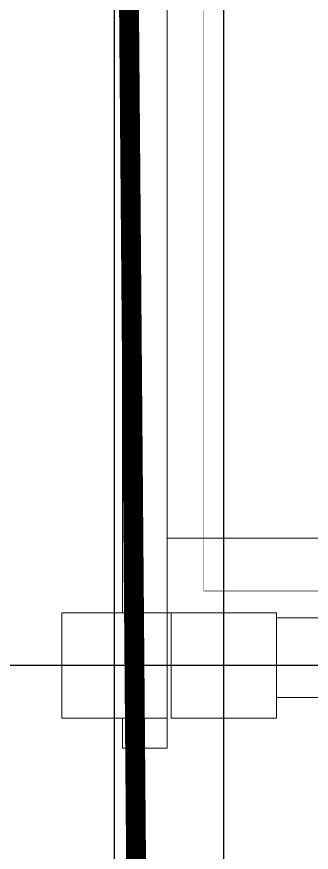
# Model space of a CAD drawing. Header units: metres. Extents: x 75097 to 220762, y -1557923 to -1361206.
# Drawn here: x 114521 to 116004, y -1405226 to -1401027 of the extents above; entities that cross this region are included whole.
import ezdxf

# ---------------------------------------------------------------- set-up
doc = ezdxf.new("R2010")
doc.units = ezdxf.units.M
doc.linetypes.add('DASHED2', pattern=[0.375, 0.25, -0.125])
doc.layers.get('0').update_dxf_attribs({"lineweight": 0})
doc.layers.add('A-100 - Copy$0$axes', color=8, linetype='Continuous')
for name, color, linetype, lineweight in [('A-100 - Copy$0$Medical Equipment and Furniture', 8, 'Continuous', 0), ('A-100 - Copy$0$Structure', 8, 'Continuous', 9), ('A-100 - Copy$0$Walls', 8, 'Continuous', 0)]:
    doc.layers.add(name, color=color, linetype=linetype, lineweight=lineweight)
doc.layers.add('E-POWR', color=7, linetype='Continuous', lineweight=9, true_color=0x4e7e3e)

# ---------------------------------------------------------------- blocks, each defined once
blk = doc.blocks.new('A-100 - Copy')
at = {"layer": 'A-100 - Copy$0$axes'}
for p, q in [((115013.3, -1477297.4, 0), (115013.3, -1366771.9, 0)), ((115563.3, -1477297.4, 0), (115563.3, -1366771.9, 0)), ((115563.3, -1477297.4, 0), (115563.3, -1366771.9, 0)), ((178940.3, -1404287.7, 2.4), (95748.8, -1404287.7, 2.4))]:
    blk.add_line(p, q, dxfattribs=at)
at = {"layer": 'A-100 - Copy$0$Medical Equipment and Furniture'}
for p, q in [((115278.3, -1403647.7, 2.4), (115278.3, -1404022.7, 2.4)), ((115278.3, -1403647.7, 2.4), (118158.6, -1403647.7, 0)), ((115278.3, -1404022.7, 2.4), (115828.3, -1404022.7, 2.4)), ((115828.3, -1404447.7, 2.4), (115828.3, -1404022.7, 2.4)), ((115828.3, -1404047.7, 2.4), (118179.4, -1404047.7, 2.4)), ((118179.4, -1404447.7, 2.4), (115828.3, -1404447.7, 2.4))]:
    blk.add_line(p, q, dxfattribs=at)
at = {"layer": 'A-100 - Copy$0$Structure', "elevation": 2.4}
for points in [[(114748.3, -1404552.7), (115278.3, -1404552.7), (115278.3, -1404022.7), (114748.3, -1404022.7)], [(115298.3, -1404552.7), (115828.3, -1404552.7), (115828.3, -1404022.7), (115298.3, -1404022.7)]]:
    blk.add_lwpolyline(points, close=True, dxfattribs=at)
at = {"layer": 'A-100 - Copy$0$Walls'}
for p, q in [((115053.3, -1397352.7, 2.4), (115053.3, -1404022.7, 2.4)), ((115278.3, -1397352.7, 2.4), (115278.3, -1404022.7, -3.1)), ((115053.3, -1404552.7, 2.4), (115053.3, -1404702.7, 2.4)), ((115278.3, -1404702.7, 2.4), (115278.3, -1404552.7, 2.4)), ((115053.3, -1404702.7, 2.4), (115278.3, -1404702.7, 2.4))]:
    blk.add_line(p, q, dxfattribs=at)

msp = doc.modelspace()

# ---------------------------------------------------------------- linework, layer by layer
at = {"layer": 'E-POWR', "color": 240, "linetype": 'DASHED2', "ltscale": 500, "true_color": 0xf10e52, "const_width": 100, "elevation": 0}
msp.add_lwpolyline([(115595.3, -1375232.9), (115595.3, -1391802.7), (116997.3, -1391802.7), (116997.2, -1396837.7), (115052.2, -1396837.7), (115298.3, -1426617.7), (94944.9, -1426713.6), (95011.4, -1395531.3), (100350.3, -1395542.7), (100350.3, -1389463.8)], dxfattribs=at)
at = {"layer": 'E-POWR', "const_width": 3}
msp.add_lwpolyline([(119742, -1399148.9), (119743, -1401537.4), (116215, -1401537.4), (116215, -1403912.6), (115462.9, -1403912.6), (115462.9, -1399707.2)], dxfattribs=at)

# ---------------------------------------------------------------- next in the draw order: block references
msp.add_blockref('A-100 - Copy', (0, 0))

doc.saveas('drawing.dxf')
